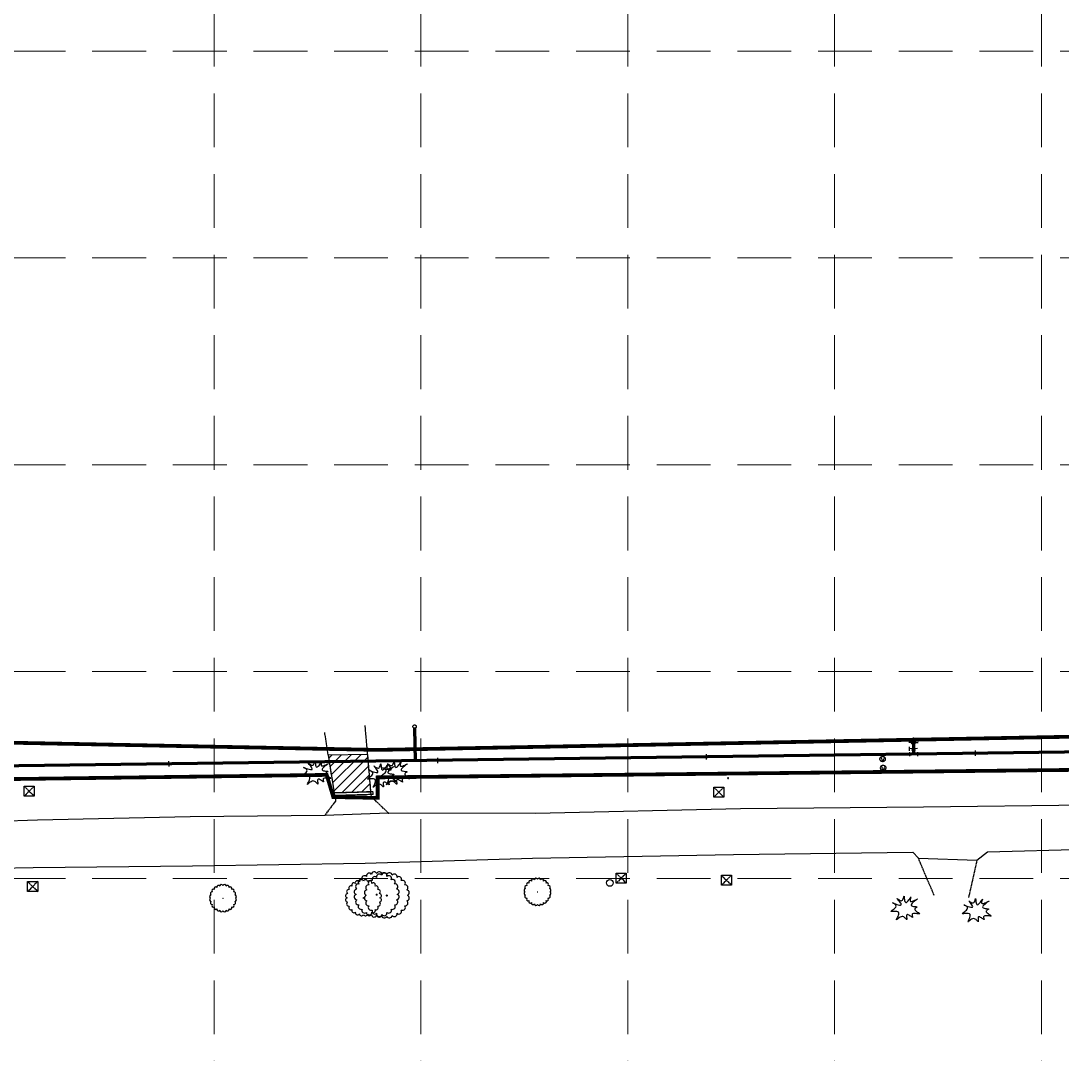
# Model space of a CAD drawing. Header units: inches. Extents: x 2601969 to 2606902, y 7033682 to 7036768.
# Drawn here: x 2606133.3 to 2606520.7, y 7035159.4 to 7035543.8 of the extents above; entities that cross this region are included whole.
import ezdxf

# ---------------------------------------------------------------- set-up
doc = ezdxf.new("R2010")
doc.units = ezdxf.units.IN
doc.header["$MEASUREMENT"] = 0
doc.linetypes.add('DASHED', pattern=[0.8, 0.75, -0.05])
doc.linetypes.add('HIDDEN', pattern=[0.375, 0.25, -0.125])
for name, color, linetype in [('EPVMT', 8, 'DASHED'), ('ETEL', 33, 'DASHED'), ('EWAT', 150, 'DASHED'), ('EXSTSEW', 5, 'DASHED'), ('GRID', 254, 'HIDDEN'), ('HATCH', 10, 'Continuous'), ('LIMITS OF DISTURBANCE', 1, 'HIDDEN'), ('MONUMENT', 142, 'Continuous'), ('PWAT', 4, 'Continuous'), ('TREE', 250, 'Continuous'), ('TREET', 250, 'Continuous')]:
    doc.layers.add(name, color=color, linetype=linetype)
doc.linetypes.add('ASPH-E', pattern='A,0.45,-0.05,0.9,[138,ltypeshp.shx,S=0.013,R=0,X=0,Y=0],0.45', length=1.85)

# ---------------------------------------------------------------- blocks, each defined once
blk = doc.blocks.new('treet')
at = {"layer": 'TREET', "const_width": 0.5}
blk.add_lwpolyline([(-0.25, 0, 1), (0.25, 0, 1)], format="xyb", close=True, dxfattribs=at)

msp = doc.modelspace()

# ---------------------------------------------------------------- linework, layer by layer
at = {"color": 4}
for p, q in [((2606465.34, 7035276.14), (2606465.34, 7035277.14)), ((2606464.59, 7035275.39), (2606463.59, 7035275.39)), ((2606463.88, 7035272.24), (2606463.86, 7035273.74)), ((2606466.87, 7035273.04), (2606463.87, 7035272.99)), ((2606466.09, 7035275.39), (2606467.09, 7035275.39)), ((2606288.44, 7035267.67), (2606288.41, 7035269.67)), ((2606388.43, 7035269), (2606388.4, 7035271)), ((2606463.88, 7035271.74), (2606463.91, 7035270.24)), ((2606466.12, 7035272.53), (2606464.62, 7035272.5)), ((2606466.88, 7035271.79), (2606466.91, 7035270.29)), ((2606488.42, 7035270.32), (2606488.39, 7035272.32)), ((2606188.45, 7035266.35), (2606188.42, 7035268.35))]:
    msp.add_line(p, q, dxfattribs=at)
for p, q in [((2606465.34, 7035276.14), (2606465.34, 7035277.14)), ((2606464.59, 7035275.39), (2606463.59, 7035275.39)), ((2606463.88, 7035272.24), (2606463.86, 7035273.74)), ((2606466.87, 7035273.04), (2606463.87, 7035272.99)), ((2606466.09, 7035275.39), (2606467.09, 7035275.39)), ((2606463.88, 7035271.74), (2606463.91, 7035270.24)), ((2606466.12, 7035272.53), (2606464.62, 7035272.5)), ((2606466.88, 7035271.79), (2606466.91, 7035270.29))]:
    msp.add_line(p, q)
at = {"color": 4, "const_width": 0.75}
msp.add_lwpolyline([(2606465.34, 7035275.02, 1), (2606465.34, 7035275.77, 1)], format="xyb", close=True, dxfattribs=at)
at = {"const_width": 0.75}
msp.add_lwpolyline([(2606465.34, 7035275.02, 1), (2606465.34, 7035275.77, 1)], format="xyb", close=True, dxfattribs=at)
at = {"color": 4}
msp.add_circle((2606465.34, 7035275.39), 0.75, dxfattribs=at)
msp.add_circle((2606465.34, 7035275.39), 0.75)
at = {"color": 4, "linetype": 'Continuous'}
msp.add_circle((2606352.43, 7035223.07, 583.13), 1.25, dxfattribs=at)
at = {"color": 4}
for p in [(2606270.08, 7035249.06, 582.52), (2606356.68, 7035224.85, 583.14)]:
    msp.add_point(p, dxfattribs=at)
at = {"layer": 'EPVMT', "color": 7}
for p, q in [((2606263.72, 7035255.2), (2606261.41, 7035281.65)), ((2606246.23, 7035279.07), (2606250.4, 7035253.54)), ((2606250.4, 7035253.54), (2606246.37, 7035248.23)), ((2606270.08, 7035249.06), (2606263.72, 7035255.2)), ((2606473.1, 7035218.37), (2606467.21, 7035232.26)), ((2606488.96, 7035231.5), (2606485.86, 7035217.71))]:
    msp.add_line(p, q, dxfattribs=at)
at = {"layer": 'EPVMT', "color": 7, "linetype": 'ASPH-E'}
for p, q in [((2606401.03, 7035250.7), (2606324.79, 7035248.87)), ((2606469.15, 7035251.3), (2606401.03, 7035250.7)), ((2606531.36, 7035252), (2606469.15, 7035251.3)), ((2606139.53, 7035246.41), (2606083.53, 7035244.44)), ((2606196.33, 7035247.63), (2606139.53, 7035246.41)), ((2606246.37, 7035248.23), (2606196.33, 7035247.63)), ((2606270.08, 7035249.06), (2606246.37, 7035248.23)), ((2606324.79, 7035248.87), (2606270.08, 7035249.06)), ((2606398.43, 7035233.71), (2606465.16, 7035234.49)), ((2606465.16, 7035234.49), (2606467.21, 7035232.26)), ((2606488.96, 7035231.5), (2606492.97, 7035234.66)), ((2606492.97, 7035234.66), (2606530.7, 7035235.67)), ((2606197.21, 7035229.39), (2606261.44, 7035230.49)), ((2606261.44, 7035230.49), (2606323.72, 7035232.26)), ((2606323.72, 7035232.26), (2606398.43, 7035233.71)), ((2606467.21, 7035232.26), (2606488.96, 7035231.5)), ((2606064.49, 7035227.71), (2606137.92, 7035228.8)), ((2606137.92, 7035228.8), (2606197.21, 7035229.39))]:
    msp.add_line(p, q, dxfattribs=at)
at = {"layer": 'EPVMT', "color": 7}
msp.add_point((2606270.08, 7035249.06, 582.52), dxfattribs=at)
at = {"layer": 'ETEL', "color": 252}
for p, q in [((2606134.56, 7035259.08, 578.87), (2606138.31, 7035255.33, 578.87)), ((2606138.31, 7035259.08, 578.87), (2606134.56, 7035255.33, 578.87)), ((2606391.1, 7035258.72, 584.02), (2606394.85, 7035254.97, 584.02)), ((2606394.85, 7035258.72, 584.02), (2606391.1, 7035254.97, 584.02)), ((2606354.8, 7035226.73, 583.14), (2606358.55, 7035222.98, 583.14)), ((2606358.55, 7035226.73, 583.14), (2606354.8, 7035222.98, 583.14)), ((2606135.86, 7035223.61, 578.04), (2606139.61, 7035219.86, 578.04)), ((2606139.61, 7035223.61, 578.04), (2606135.86, 7035219.86, 578.04)), ((2606393.91, 7035225.97, 584.33), (2606397.66, 7035222.22, 584.33)), ((2606397.66, 7035225.97, 584.33), (2606393.91, 7035222.22, 584.33))]:
    msp.add_line(p, q, dxfattribs=at)
for points, elevation in [([(2606134.56, 7035259.08), (2606138.31, 7035259.08), (2606138.31, 7035255.33), (2606134.56, 7035255.33)], 578.87), ([(2606391.1, 7035258.72), (2606394.85, 7035258.72), (2606394.85, 7035254.97), (2606391.1, 7035254.97)], 584.02), ([(2606354.8, 7035226.73), (2606358.55, 7035226.73), (2606358.55, 7035222.98), (2606354.8, 7035222.98)], 583.14), ([(2606135.86, 7035223.61), (2606139.61, 7035223.61), (2606139.61, 7035219.86), (2606135.86, 7035219.86)], 578.04), ([(2606393.91, 7035225.97), (2606397.66, 7035225.97), (2606397.66, 7035222.22), (2606393.91, 7035222.22)], 584.33)]:
    msp.add_lwpolyline(points, close=True, dxfattribs=dict(at, elevation=elevation))
msp.add_point((2606356.68, 7035224.85, 583.14), dxfattribs=at)
at = {"layer": 'EWAT', "color": 145}
for p, q in [((2606453.18, 7035269.9), (2606453.89, 7035268.19)), ((2606454.59, 7035269.9), (2606453.89, 7035268.19)), ((2606453.4, 7035266.6), (2606454.1, 7035264.9)), ((2606454.81, 7035266.6), (2606454.1, 7035264.9))]:
    msp.add_line(p, q, dxfattribs=at)
for centre, radius in [((2606279.79, 7035281.26, 581.62), 0.625), ((2606453.89, 7035269.19), 1), ((2606454.1, 7035265.9), 1)]:
    msp.add_circle(centre, radius, dxfattribs=at)
at = {"layer": 'EXSTSEW'}
for p, q in [((2606264.33, 7035256.99), (2606249.59, 7035256.55)), ((2606249.62, 7035255.55), (2606249.59, 7035256.55)), ((2606264.36, 7035255.99), (2606249.62, 7035255.55)), ((2606264.36, 7035255.99), (2606264.33, 7035256.99))]:
    msp.add_line(p, q, dxfattribs=at)
at = {"layer": 'GRID', "color": 252, "linetype": 'HIDDEN', "lineweight": 0, "ltscale": 80}
for p, q in [((2606205.21, 7036686.83), (2606205.21, 7033993.24)), ((2606282.16, 7036686.83), (2606282.16, 7033993.24)), ((2606359.11, 7036686.83), (2606359.11, 7033993.24)), ((2606436.06, 7036686.83), (2606436.06, 7033993.24)), ((2606513.01, 7036686.83), (2606513.01, 7033993.24)), ((2602049.91, 7035532.58), (2606820.81, 7035532.58)), ((2602049.91, 7035455.63), (2606820.81, 7035455.63)), ((2602049.91, 7035378.68), (2606820.81, 7035378.68)), ((2602049.91, 7035301.73), (2606820.81, 7035301.73)), ((2602049.91, 7035224.78), (2606820.81, 7035224.78))]:
    msp.add_line(p, q, dxfattribs=at)
at = {"layer": 'HATCH', "color": 7}
for p, q in [((2606262.35, 7035270.83), (2606247.61, 7035270.63)), ((2606247.61, 7035270.63), (2606249.91, 7035256.56)), ((2606247.81, 7035269.38), (2606249.08, 7035270.65)), ((2606248.31, 7035266.34), (2606252.66, 7035270.7)), ((2606248.8, 7035263.31), (2606256.25, 7035270.75)), ((2606249.3, 7035260.27), (2606259.83, 7035270.8)), ((2606249.8, 7035257.23), (2606262.44, 7035269.87)), ((2606263.56, 7035256.97), (2606262.35, 7035270.83)), ((2606252.75, 7035256.65), (2606262.72, 7035266.62)), ((2606256.39, 7035256.75), (2606263, 7035263.36)), ((2606260.04, 7035256.86), (2606263.29, 7035260.11)), ((2606249.91, 7035256.56), (2606263.56, 7035256.97))]:
    msp.add_line(p, q, dxfattribs=at)
at = {"layer": 'LIMITS OF DISTURBANCE', "color": 1, "ltscale": 30, "const_width": 1.4}
msp.add_lwpolyline([(2604753.65, 7035202.15), (2605423.71, 7035210.83), (2605423.32, 7035259.53), (2605427.66, 7035263.91), (2606015.01, 7035277.5), (2606266.13, 7035272.58), (2606709.14, 7035281), (2606729.64, 7035267.34), (2606266.05, 7035262.36), (2606266.05, 7035254.72), (2606249.55, 7035255.03), (2606247.11, 7035263.28), (2605855.74, 7035258.09), (2605852.99, 7035248.31), (2605835.57, 7035248.92), (2605834.04, 7035257.78), (2605431.31, 7035248.7), (2605431.31, 7035198.8), (2605130.52, 7035196.09)], dxfattribs=at)
at = {"layer": 'MONUMENT'}
for start, end in [(0, 180), (180, 0)]:
    msp.add_arc((2606396.39, 7035262.11, 584.22), 0.175, start, end, dxfattribs=at)
at = {"layer": 'PWAT', "color": 4, "lineweight": 200}
for p, q in [((2606279.8, 7035280.64, 581.62), (2606279.96, 7035268.56, 581.62)), ((2606719.48, 7035274.38), (2605426.92, 7035257.27)), ((2606465.34, 7035275.02), (2606465.4, 7035271.02))]:
    msp.add_line(p, q, dxfattribs=at)
at = {"layer": 'TREE'}
for points in [[(2606245.37, 7035268.31), (2606245.38, 7035268.29), (2606245.32, 7035268.15), (2606245.22, 7035267.91), (2606245.11, 7035267.62), (2606245.03, 7035267.31), (2606244.99, 7035267.01), (2606245.04, 7035266.78), (2606245.19, 7035266.63), (2606245.48, 7035266.61), (2606245.86, 7035266.69), (2606246.29, 7035266.84), (2606246.74, 7035267.03), (2606247.16, 7035267.22), (2606247.5, 7035267.38), (2606247.72, 7035267.49), (2606247.79, 7035267.51), (2606247.67, 7035267.41), (2606247.4, 7035267.22), (2606247.03, 7035266.96), (2606246.6, 7035266.64), (2606246.18, 7035266.3), (2606245.8, 7035265.95), (2606245.52, 7035265.63), (2606245.38, 7035265.35), (2606245.43, 7035265.13), (2606245.64, 7035264.97), (2606245.95, 7035264.85), (2606246.32, 7035264.77), (2606246.72, 7035264.71), (2606247.09, 7035264.67), (2606247.4, 7035264.64), (2606247.59, 7035264.59), (2606247.63, 7035264.54), (2606247.56, 7035264.46), (2606247.4, 7035264.37), (2606247.2, 7035264.25), (2606247, 7035264.12), (2606246.83, 7035263.96), (2606246.73, 7035263.79), (2606246.73, 7035263.58), (2606246.87, 7035263.36), (2606247.12, 7035263.12), (2606247.43, 7035262.88), (2606247.77, 7035262.65), (2606248.1, 7035262.43), (2606248.37, 7035262.25), (2606248.55, 7035262.1), (2606248.6, 7035262), (2606248.48, 7035261.96), (2606248.23, 7035261.96), (2606247.88, 7035261.99), (2606247.46, 7035262.03), (2606247.03, 7035262.07), (2606246.61, 7035262.08), (2606246.24, 7035262.06), (2606245.96, 7035261.98), (2606245.8, 7035261.83), (2606245.74, 7035261.64), (2606245.75, 7035261.42), (2606245.8, 7035261.2), (2606245.87, 7035260.99), (2606245.93, 7035260.82), (2606245.95, 7035260.71), (2606245.89, 7035260.68), (2606245.75, 7035260.75), (2606245.53, 7035260.89), (2606245.26, 7035261.08), (2606244.95, 7035261.29), (2606244.64, 7035261.48), (2606244.35, 7035261.64), (2606244.09, 7035261.72), (2606243.89, 7035261.71), (2606243.76, 7035261.59), (2606243.71, 7035261.37), (2606243.69, 7035261.08), (2606243.71, 7035260.77), (2606243.75, 7035260.46), (2606243.78, 7035260.19), (2606243.79, 7035259.99), (2606243.77, 7035259.88), (2606243.7, 7035259.9), (2606243.57, 7035260.02), (2606243.4, 7035260.2), (2606243.2, 7035260.42), (2606242.95, 7035260.64), (2606242.67, 7035260.84), (2606242.35, 7035260.97), (2606242.01, 7035261.01), (2606241.66, 7035260.93), (2606241.29, 7035260.76), (2606240.94, 7035260.53), (2606240.61, 7035260.28), (2606240.33, 7035260.05), (2606240.11, 7035259.86), (2606239.98, 7035259.76), (2606239.94, 7035259.78), (2606240, 7035259.94), (2606240.14, 7035260.22), (2606240.33, 7035260.59), (2606240.53, 7035261.01), (2606240.7, 7035261.45), (2606240.82, 7035261.88), (2606240.84, 7035262.26), (2606240.73, 7035262.56), (2606240.47, 7035262.76), (2606240.1, 7035262.86), (2606239.65, 7035262.9), (2606239.17, 7035262.89), (2606238.71, 7035262.86), (2606238.31, 7035262.83), (2606238.02, 7035262.83), (2606237.88, 7035262.87), (2606237.91, 7035262.98), (2606238.1, 7035263.15), (2606238.39, 7035263.36), (2606238.74, 7035263.62), (2606239.1, 7035263.9), (2606239.43, 7035264.2), (2606239.68, 7035264.5), (2606239.8, 7035264.81), (2606239.76, 7035265.09), (2606239.6, 7035265.36), (2606239.36, 7035265.6), (2606239.08, 7035265.8), (2606238.81, 7035265.96), (2606238.6, 7035266.06), (2606238.49, 7035266.1), (2606238.53, 7035266.08), (2606238.74, 7035265.99), (2606239.1, 7035265.84), (2606239.56, 7035265.67), (2606240.07, 7035265.5), (2606240.58, 7035265.36), (2606241.05, 7035265.26), (2606241.42, 7035265.24), (2606241.66, 7035265.32), (2606241.72, 7035265.51), (2606241.63, 7035265.79), (2606241.44, 7035266.14), (2606241.18, 7035266.51), (2606240.89, 7035266.87), (2606240.62, 7035267.2), (2606240.39, 7035267.46), (2606240.26, 7035267.61), (2606240.25, 7035267.64), (2606240.35, 7035267.57), (2606240.54, 7035267.43), (2606240.79, 7035267.26), (2606241.08, 7035267.09), (2606241.38, 7035266.95), (2606241.68, 7035266.87), (2606241.95, 7035266.9), (2606242.18, 7035267.04), (2606242.36, 7035267.28), (2606242.5, 7035267.58), (2606242.6, 7035267.89), (2606242.68, 7035268.18), (2606242.73, 7035268.41), (2606242.77, 7035268.55), (2606242.79, 7035268.55), (2606242.81, 7035268.38), (2606242.83, 7035268.09), (2606242.86, 7035267.72), (2606242.91, 7035267.31), (2606242.99, 7035266.9), (2606243.1, 7035266.55), (2606243.25, 7035266.3), (2606243.44, 7035266.2), (2606243.69, 7035266.26), (2606243.97, 7035266.48), (2606244.28, 7035266.79), (2606244.58, 7035267.17), (2606244.85, 7035267.55), (2606245.09, 7035267.89), (2606245.27, 7035268.16)], [(2606269.82, 7035267.21), (2606269.83, 7035267.2), (2606269.77, 7035267.05), (2606269.67, 7035266.82), (2606269.56, 7035266.52), (2606269.48, 7035266.21), (2606269.44, 7035265.92), (2606269.49, 7035265.68), (2606269.64, 7035265.54), (2606269.92, 7035265.52), (2606270.31, 7035265.6), (2606270.74, 7035265.74), (2606271.19, 7035265.93), (2606271.6, 7035266.12), (2606271.95, 7035266.28), (2606272.17, 7035266.39), (2606272.24, 7035266.41), (2606272.12, 7035266.32), (2606271.85, 7035266.12), (2606271.48, 7035265.86), (2606271.05, 7035265.54), (2606270.63, 7035265.2), (2606270.25, 7035264.86), (2606269.97, 7035264.53), (2606269.83, 7035264.25), (2606269.88, 7035264.03), (2606270.09, 7035263.87), (2606270.4, 7035263.75), (2606270.77, 7035263.67), (2606271.17, 7035263.62), (2606271.54, 7035263.58), (2606271.85, 7035263.54), (2606272.04, 7035263.5), (2606272.08, 7035263.44), (2606272.01, 7035263.36), (2606271.85, 7035263.27), (2606271.65, 7035263.16), (2606271.45, 7035263.02), (2606271.28, 7035262.87), (2606271.17, 7035262.69), (2606271.18, 7035262.49), (2606271.32, 7035262.26), (2606271.57, 7035262.03), (2606271.88, 7035261.79), (2606272.22, 7035261.55), (2606272.55, 7035261.34), (2606272.82, 7035261.15), (2606273, 7035261), (2606273.05, 7035260.9), (2606272.93, 7035260.86), (2606272.68, 7035260.86), (2606272.33, 7035260.89), (2606271.91, 7035260.93), (2606271.48, 7035260.97), (2606271.06, 7035260.98), (2606270.69, 7035260.96), (2606270.41, 7035260.88), (2606270.25, 7035260.74), (2606270.19, 7035260.54), (2606270.2, 7035260.33), (2606270.25, 7035260.1), (2606270.32, 7035259.89), (2606270.38, 7035259.72), (2606270.39, 7035259.61), (2606270.34, 7035259.59), (2606270.2, 7035259.65), (2606269.98, 7035259.8), (2606269.71, 7035259.98), (2606269.4, 7035260.19), (2606269.09, 7035260.39), (2606268.8, 7035260.54), (2606268.54, 7035260.63), (2606268.34, 7035260.62), (2606268.21, 7035260.49), (2606268.15, 7035260.27), (2606268.14, 7035259.99), (2606268.16, 7035259.68), (2606268.2, 7035259.37), (2606268.23, 7035259.09), (2606268.24, 7035258.89), (2606268.22, 7035258.79), (2606268.14, 7035258.8), (2606268.02, 7035258.92), (2606267.85, 7035259.1), (2606267.64, 7035259.33), (2606267.4, 7035259.55), (2606267.11, 7035259.74), (2606266.8, 7035259.87), (2606266.46, 7035259.91), (2606266.1, 7035259.83), (2606265.74, 7035259.66), (2606265.39, 7035259.43), (2606265.06, 7035259.18), (2606264.78, 7035258.95), (2606264.56, 7035258.76), (2606264.43, 7035258.66), (2606264.38, 7035258.68), (2606264.45, 7035258.84), (2606264.59, 7035259.12), (2606264.78, 7035259.49), (2606264.98, 7035259.91), (2606265.15, 7035260.35), (2606265.26, 7035260.78), (2606265.29, 7035261.16), (2606265.18, 7035261.47), (2606264.92, 7035261.66), (2606264.55, 7035261.77), (2606264.1, 7035261.8), (2606263.62, 7035261.8), (2606263.16, 7035261.77), (2606262.76, 7035261.74), (2606262.47, 7035261.73), (2606262.33, 7035261.78), (2606262.36, 7035261.88), (2606262.55, 7035262.05), (2606262.84, 7035262.26), (2606263.19, 7035262.52), (2606263.55, 7035262.8), (2606263.88, 7035263.1), (2606264.13, 7035263.41), (2606264.25, 7035263.71), (2606264.21, 7035264), (2606264.05, 7035264.27), (2606263.81, 7035264.5), (2606263.53, 7035264.7), (2606263.26, 7035264.86), (2606263.05, 7035264.96), (2606262.94, 7035265.01), (2606262.98, 7035264.98), (2606263.19, 7035264.89), (2606263.55, 7035264.75), (2606264.01, 7035264.58), (2606264.52, 7035264.41), (2606265.03, 7035264.26), (2606265.5, 7035264.16), (2606265.87, 7035264.14), (2606266.11, 7035264.22), (2606266.17, 7035264.41), (2606266.08, 7035264.7), (2606265.89, 7035265.04), (2606265.63, 7035265.41), (2606265.34, 7035265.78), (2606265.06, 7035266.1), (2606264.84, 7035266.36), (2606264.71, 7035266.52), (2606264.7, 7035266.55), (2606264.8, 7035266.48), (2606264.99, 7035266.34), (2606265.24, 7035266.17), (2606265.52, 7035265.99), (2606265.83, 7035265.85), (2606266.13, 7035265.78), (2606266.4, 7035265.8), (2606266.63, 7035265.94), (2606266.81, 7035266.18), (2606266.95, 7035266.48), (2606267.05, 7035266.79), (2606267.13, 7035267.08), (2606267.18, 7035267.32), (2606267.21, 7035267.45), (2606267.24, 7035267.45), (2606267.26, 7035267.29), (2606267.28, 7035267), (2606267.31, 7035266.62), (2606267.36, 7035266.21), (2606267.44, 7035265.81), (2606267.55, 7035265.46), (2606267.69, 7035265.2), (2606267.89, 7035265.1), (2606268.14, 7035265.17), (2606268.42, 7035265.38), (2606268.72, 7035265.7), (2606269.02, 7035266.07), (2606269.3, 7035266.45), (2606269.54, 7035266.8), (2606269.72, 7035267.07)], [(2606274.78, 7035268.19), (2606274.79, 7035268.18), (2606274.73, 7035268.04), (2606274.64, 7035267.8), (2606274.53, 7035267.5), (2606274.44, 7035267.19), (2606274.41, 7035266.9), (2606274.45, 7035266.66), (2606274.61, 7035266.52), (2606274.89, 7035266.5), (2606275.27, 7035266.58), (2606275.71, 7035266.72), (2606276.15, 7035266.91), (2606276.57, 7035267.1), (2606276.91, 7035267.27), (2606277.14, 7035267.37), (2606277.21, 7035267.39), (2606277.09, 7035267.3), (2606276.82, 7035267.11), (2606276.44, 7035266.84), (2606276.02, 7035266.53), (2606275.59, 7035266.18), (2606275.21, 7035265.84), (2606274.93, 7035265.51), (2606274.8, 7035265.23), (2606274.85, 7035265.01), (2606275.05, 7035264.85), (2606275.36, 7035264.73), (2606275.74, 7035264.65), (2606276.14, 7035264.6), (2606276.51, 7035264.56), (2606276.81, 7035264.52), (2606277, 7035264.48), (2606277.05, 7035264.42), (2606276.97, 7035264.35), (2606276.82, 7035264.25), (2606276.62, 7035264.14), (2606276.42, 7035264), (2606276.24, 7035263.85), (2606276.14, 7035263.67), (2606276.15, 7035263.47), (2606276.29, 7035263.25), (2606276.54, 7035263.01), (2606276.85, 7035262.77), (2606277.19, 7035262.53), (2606277.52, 7035262.32), (2606277.79, 7035262.13), (2606277.97, 7035261.98), (2606278.01, 7035261.89), (2606277.9, 7035261.84), (2606277.64, 7035261.85), (2606277.29, 7035261.88), (2606276.88, 7035261.92), (2606276.44, 7035261.95), (2606276.02, 7035261.96), (2606275.66, 7035261.94), (2606275.38, 7035261.86), (2606275.22, 7035261.72), (2606275.16, 7035261.53), (2606275.17, 7035261.31), (2606275.22, 7035261.08), (2606275.29, 7035260.87), (2606275.35, 7035260.7), (2606275.36, 7035260.6), (2606275.31, 7035260.57), (2606275.16, 7035260.64), (2606274.94, 7035260.78), (2606274.67, 7035260.97), (2606274.37, 7035261.17), (2606274.06, 7035261.37), (2606273.76, 7035261.52), (2606273.5, 7035261.61), (2606273.3, 7035261.6), (2606273.18, 7035261.47), (2606273.12, 7035261.25), (2606273.11, 7035260.97), (2606273.13, 7035260.66), (2606273.16, 7035260.35), (2606273.2, 7035260.08), (2606273.21, 7035259.87), (2606273.18, 7035259.77), (2606273.11, 7035259.78), (2606272.99, 7035259.9), (2606272.82, 7035260.09), (2606272.61, 7035260.31), (2606272.36, 7035260.53), (2606272.08, 7035260.72), (2606271.77, 7035260.85), (2606271.43, 7035260.89), (2606271.07, 7035260.81), (2606270.71, 7035260.64), (2606270.35, 7035260.41), (2606270.03, 7035260.17), (2606269.75, 7035259.93), (2606269.53, 7035259.75), (2606269.39, 7035259.64), (2606269.35, 7035259.66), (2606269.42, 7035259.82), (2606269.56, 7035260.1), (2606269.75, 7035260.47), (2606269.94, 7035260.89), (2606270.12, 7035261.34), (2606270.23, 7035261.76), (2606270.25, 7035262.15), (2606270.14, 7035262.45), (2606269.89, 7035262.64), (2606269.51, 7035262.75), (2606269.06, 7035262.79), (2606268.59, 7035262.78), (2606268.13, 7035262.75), (2606267.73, 7035262.72), (2606267.43, 7035262.71), (2606267.29, 7035262.76), (2606267.33, 7035262.86), (2606267.52, 7035263.03), (2606267.81, 7035263.25), (2606268.16, 7035263.5), (2606268.52, 7035263.78), (2606268.85, 7035264.08), (2606269.09, 7035264.39), (2606269.22, 7035264.69), (2606269.18, 7035264.98), (2606269.02, 7035265.25), (2606268.77, 7035265.48), (2606268.5, 7035265.69), (2606268.23, 7035265.84), (2606268.02, 7035265.95), (2606267.91, 7035265.99), (2606267.94, 7035265.96), (2606268.16, 7035265.87), (2606268.52, 7035265.73), (2606268.98, 7035265.56), (2606269.49, 7035265.39), (2606270, 7035265.24), (2606270.46, 7035265.15), (2606270.84, 7035265.12), (2606271.07, 7035265.2), (2606271.13, 7035265.39), (2606271.05, 7035265.68), (2606270.86, 7035266.02), (2606270.59, 7035266.39), (2606270.31, 7035266.76), (2606270.03, 7035267.08), (2606269.81, 7035267.34), (2606269.68, 7035267.5), (2606269.67, 7035267.53), (2606269.77, 7035267.46), (2606269.95, 7035267.32), (2606270.2, 7035267.15), (2606270.49, 7035266.97), (2606270.8, 7035266.83), (2606271.1, 7035266.76), (2606271.37, 7035266.78), (2606271.59, 7035266.93), (2606271.77, 7035267.17), (2606271.91, 7035267.46), (2606272.02, 7035267.77), (2606272.09, 7035268.07), (2606272.14, 7035268.3), (2606272.18, 7035268.43), (2606272.21, 7035268.43), (2606272.23, 7035268.27), (2606272.25, 7035267.98), (2606272.28, 7035267.6), (2606272.33, 7035267.19), (2606272.4, 7035266.79), (2606272.51, 7035266.44), (2606272.66, 7035266.19), (2606272.86, 7035266.08), (2606273.11, 7035266.15), (2606273.39, 7035266.36), (2606273.69, 7035266.68), (2606273.99, 7035267.05), (2606274.27, 7035267.43), (2606274.51, 7035267.78), (2606274.69, 7035268.05)], [(2606464.47, 7035217.9), (2606464.48, 7035217.89), (2606464.42, 7035217.75), (2606464.32, 7035217.51), (2606464.22, 7035217.21), (2606464.13, 7035216.9), (2606464.09, 7035216.61), (2606464.14, 7035216.37), (2606464.29, 7035216.23), (2606464.58, 7035216.21), (2606464.96, 7035216.29), (2606465.39, 7035216.43), (2606465.84, 7035216.62), (2606466.26, 7035216.81), (2606466.6, 7035216.98), (2606466.83, 7035217.08), (2606466.89, 7035217.1), (2606466.78, 7035217.01), (2606466.5, 7035216.82), (2606466.13, 7035216.55), (2606465.71, 7035216.24), (2606465.28, 7035215.89), (2606464.9, 7035215.55), (2606464.62, 7035215.22), (2606464.49, 7035214.94), (2606464.54, 7035214.72), (2606464.74, 7035214.56), (2606465.05, 7035214.44), (2606465.43, 7035214.36), (2606465.82, 7035214.31), (2606466.2, 7035214.27), (2606466.5, 7035214.23), (2606466.69, 7035214.19), (2606466.74, 7035214.13), (2606466.66, 7035214.06), (2606466.51, 7035213.96), (2606466.31, 7035213.85), (2606466.1, 7035213.71), (2606465.93, 7035213.56), (2606465.83, 7035213.38), (2606465.83, 7035213.18), (2606465.98, 7035212.96), (2606466.22, 7035212.72), (2606466.54, 7035212.48), (2606466.88, 7035212.24), (2606467.2, 7035212.03), (2606467.48, 7035211.84), (2606467.66, 7035211.69), (2606467.7, 7035211.6), (2606467.58, 7035211.55), (2606467.33, 7035211.56), (2606466.98, 7035211.59), (2606466.57, 7035211.63), (2606466.13, 7035211.66), (2606465.71, 7035211.67), (2606465.34, 7035211.65), (2606465.06, 7035211.57), (2606464.9, 7035211.43), (2606464.84, 7035211.24), (2606464.85, 7035211.02), (2606464.91, 7035210.79), (2606464.98, 7035210.58), (2606465.03, 7035210.41), (2606465.05, 7035210.31), (2606464.99, 7035210.28), (2606464.85, 7035210.34), (2606464.63, 7035210.49), (2606464.36, 7035210.68), (2606464.06, 7035210.88), (2606463.75, 7035211.08), (2606463.45, 7035211.23), (2606463.19, 7035211.32), (2606462.99, 7035211.31), (2606462.87, 7035211.18), (2606462.81, 7035210.96), (2606462.8, 7035210.68), (2606462.82, 7035210.37), (2606462.85, 7035210.06), (2606462.88, 7035209.79), (2606462.89, 7035209.58), (2606462.87, 7035209.48), (2606462.8, 7035209.49), (2606462.68, 7035209.61), (2606462.51, 7035209.8), (2606462.3, 7035210.02), (2606462.05, 7035210.24), (2606461.77, 7035210.43), (2606461.46, 7035210.56), (2606461.12, 7035210.6), (2606460.76, 7035210.52), (2606460.39, 7035210.35), (2606460.04, 7035210.12), (2606459.71, 7035209.88), (2606459.43, 7035209.64), (2606459.22, 7035209.46), (2606459.08, 7035209.35), (2606459.04, 7035209.37), (2606459.1, 7035209.53), (2606459.25, 7035209.81), (2606459.43, 7035210.18), (2606459.63, 7035210.6), (2606459.8, 7035211.05), (2606459.92, 7035211.47), (2606459.94, 7035211.86), (2606459.83, 7035212.16), (2606459.57, 7035212.35), (2606459.2, 7035212.46), (2606458.75, 7035212.5), (2606458.27, 7035212.49), (2606457.81, 7035212.46), (2606457.41, 7035212.43), (2606457.12, 7035212.42), (2606456.98, 7035212.47), (2606457.02, 7035212.57), (2606457.21, 7035212.74), (2606457.5, 7035212.96), (2606457.85, 7035213.21), (2606458.21, 7035213.49), (2606458.53, 7035213.79), (2606458.78, 7035214.1), (2606458.9, 7035214.4), (2606458.87, 7035214.69), (2606458.7, 7035214.96), (2606458.46, 7035215.19), (2606458.18, 7035215.4), (2606457.91, 7035215.55), (2606457.7, 7035215.66), (2606457.59, 7035215.7), (2606457.63, 7035215.67), (2606457.85, 7035215.58), (2606458.21, 7035215.44), (2606458.66, 7035215.27), (2606459.17, 7035215.1), (2606459.68, 7035214.95), (2606460.15, 7035214.86), (2606460.52, 7035214.83), (2606460.76, 7035214.91), (2606460.82, 7035215.1), (2606460.74, 7035215.39), (2606460.54, 7035215.73), (2606460.28, 7035216.1), (2606459.99, 7035216.47), (2606459.72, 7035216.79), (2606459.49, 7035217.05), (2606459.36, 7035217.21), (2606459.35, 7035217.24), (2606459.45, 7035217.17), (2606459.64, 7035217.03), (2606459.89, 7035216.86), (2606460.18, 7035216.68), (2606460.48, 7035216.54), (2606460.78, 7035216.47), (2606461.06, 7035216.49), (2606461.28, 7035216.64), (2606461.46, 7035216.88), (2606461.6, 7035217.17), (2606461.7, 7035217.48), (2606461.78, 7035217.78), (2606461.83, 7035218.01), (2606461.87, 7035218.14), (2606461.89, 7035218.14), (2606461.91, 7035217.98), (2606461.93, 7035217.69), (2606461.97, 7035217.31), (2606462.02, 7035216.9), (2606462.09, 7035216.5), (2606462.2, 7035216.15), (2606462.35, 7035215.9), (2606462.54, 7035215.79), (2606462.79, 7035215.86), (2606463.08, 7035216.07), (2606463.38, 7035216.39), (2606463.68, 7035216.76), (2606463.96, 7035217.14), (2606464.19, 7035217.49), (2606464.37, 7035217.76)], [(2606491.06, 7035217.1), (2606491.07, 7035217.09), (2606491.01, 7035216.94), (2606490.91, 7035216.7), (2606490.8, 7035216.41), (2606490.72, 7035216.1), (2606490.68, 7035215.81), (2606490.72, 7035215.57), (2606490.88, 7035215.43), (2606491.16, 7035215.41), (2606491.54, 7035215.48), (2606491.98, 7035215.63), (2606492.43, 7035215.82), (2606492.84, 7035216.01), (2606493.19, 7035216.17), (2606493.41, 7035216.28), (2606493.48, 7035216.3), (2606493.36, 7035216.2), (2606493.09, 7035216.01), (2606492.72, 7035215.75), (2606492.29, 7035215.43), (2606491.87, 7035215.09), (2606491.49, 7035214.75), (2606491.21, 7035214.42), (2606491.07, 7035214.14), (2606491.12, 7035213.92), (2606491.32, 7035213.76), (2606491.64, 7035213.64), (2606492.01, 7035213.56), (2606492.41, 7035213.51), (2606492.78, 7035213.46), (2606493.09, 7035213.43), (2606493.28, 7035213.39), (2606493.32, 7035213.33), (2606493.25, 7035213.25), (2606493.09, 7035213.16), (2606492.89, 7035213.05), (2606492.69, 7035212.91), (2606492.52, 7035212.76), (2606492.41, 7035212.58), (2606492.42, 7035212.38), (2606492.56, 7035212.15), (2606492.81, 7035211.92), (2606493.12, 7035211.67), (2606493.46, 7035211.44), (2606493.79, 7035211.23), (2606494.06, 7035211.04), (2606494.24, 7035210.89), (2606494.29, 7035210.79), (2606494.17, 7035210.75), (2606493.92, 7035210.75), (2606493.57, 7035210.78), (2606493.15, 7035210.82), (2606492.72, 7035210.86), (2606492.3, 7035210.87), (2606491.93, 7035210.85), (2606491.65, 7035210.77), (2606491.49, 7035210.63), (2606491.43, 7035210.43), (2606491.44, 7035210.21), (2606491.49, 7035209.99), (2606491.56, 7035209.78), (2606491.62, 7035209.61), (2606491.63, 7035209.5), (2606491.58, 7035209.47), (2606491.44, 7035209.54), (2606491.22, 7035209.68), (2606490.94, 7035209.87), (2606490.64, 7035210.08), (2606490.33, 7035210.27), (2606490.04, 7035210.43), (2606489.78, 7035210.52), (2606489.58, 7035210.51), (2606489.45, 7035210.38), (2606489.39, 7035210.16), (2606489.38, 7035209.88), (2606489.4, 7035209.56), (2606489.44, 7035209.26), (2606489.47, 7035208.98), (2606489.48, 7035208.78), (2606489.46, 7035208.67), (2606489.38, 7035208.69), (2606489.26, 7035208.81), (2606489.09, 7035208.99), (2606488.88, 7035209.21), (2606488.64, 7035209.44), (2606488.35, 7035209.63), (2606488.04, 7035209.76), (2606487.7, 7035209.8), (2606487.34, 7035209.72), (2606486.98, 7035209.55), (2606486.63, 7035209.32), (2606486.3, 7035209.07), (2606486.02, 7035208.84), (2606485.8, 7035208.65), (2606485.67, 7035208.55), (2606485.62, 7035208.57), (2606485.69, 7035208.73), (2606485.83, 7035209.01), (2606486.02, 7035209.38), (2606486.22, 7035209.8), (2606486.39, 7035210.24), (2606486.5, 7035210.67), (2606486.52, 7035211.05), (2606486.42, 7035211.35), (2606486.16, 7035211.55), (2606485.78, 7035211.66), (2606485.34, 7035211.69), (2606484.86, 7035211.69), (2606484.4, 7035211.66), (2606484, 7035211.63), (2606483.71, 7035211.62), (2606483.56, 7035211.66), (2606483.6, 7035211.77), (2606483.79, 7035211.94), (2606484.08, 7035212.15), (2606484.43, 7035212.41), (2606484.79, 7035212.69), (2606485.12, 7035212.99), (2606485.37, 7035213.3), (2606485.49, 7035213.6), (2606485.45, 7035213.89), (2606485.29, 7035214.15), (2606485.05, 7035214.39), (2606484.77, 7035214.59), (2606484.5, 7035214.75), (2606484.29, 7035214.85), (2606484.18, 7035214.9), (2606484.22, 7035214.87), (2606484.43, 7035214.78), (2606484.79, 7035214.63), (2606485.25, 7035214.47), (2606485.76, 7035214.3), (2606486.27, 7035214.15), (2606486.74, 7035214.05), (2606487.11, 7035214.03), (2606487.34, 7035214.11), (2606487.41, 7035214.3), (2606487.32, 7035214.59), (2606487.13, 7035214.93), (2606486.87, 7035215.3), (2606486.58, 7035215.66), (2606486.3, 7035215.99), (2606486.08, 7035216.25), (2606485.95, 7035216.4), (2606485.94, 7035216.44), (2606486.04, 7035216.36), (2606486.23, 7035216.23), (2606486.47, 7035216.05), (2606486.76, 7035215.88), (2606487.07, 7035215.74), (2606487.37, 7035215.66), (2606487.64, 7035215.69), (2606487.87, 7035215.83), (2606488.05, 7035216.07), (2606488.18, 7035216.37), (2606488.29, 7035216.68), (2606488.36, 7035216.97), (2606488.42, 7035217.21), (2606488.45, 7035217.34), (2606488.48, 7035217.34), (2606488.5, 7035217.18), (2606488.52, 7035216.89), (2606488.55, 7035216.51), (2606488.6, 7035216.1), (2606488.68, 7035215.7), (2606488.79, 7035215.35), (2606488.93, 7035215.09), (2606489.13, 7035214.99), (2606489.38, 7035215.06), (2606489.66, 7035215.27), (2606489.96, 7035215.59), (2606490.26, 7035215.96), (2606490.54, 7035216.34), (2606490.78, 7035216.69), (2606490.96, 7035216.95)]]:
    msp.add_lwpolyline(points, close=True, dxfattribs=at)
for points, elevation in [([(2606273.37, 7035218.82, 0.836526), (2606273.11, 7035220.82, 0.836526), (2606272.34, 7035222.68, 0.836526), (2606271.11, 7035224.28, 0.836526), (2606269.51, 7035225.51, 0.836526), (2606267.65, 7035226.28, 0.832239), (2606265.71, 7035226.59, 0.832239), (2606263.78, 7035226.28, 0.836526), (2606261.92, 7035225.51, 0.836526), (2606260.32, 7035224.28, 0.836526), (2606259.09, 7035222.68, 0.836526), (2606258.32, 7035220.82, 0.836526), (2606258.06, 7035218.82, 0.836526), (2606258.32, 7035216.82, 0.836526), (2606259.09, 7035214.96, 0.836526), (2606260.32, 7035213.36, 0.836526), (2606261.92, 7035212.13, 0.836526), (2606263.78, 7035211.36, 0.832239), (2606265.71, 7035211.05, 0.832239), (2606267.65, 7035211.36, 0.836526), (2606269.51, 7035212.13, 0.836526), (2606271.11, 7035213.36, 0.836526), (2606272.34, 7035214.96, 0.836526), (2606273.11, 7035216.82, 0.836526)], 580.65), ([(2606277.13, 7035218.47, 0.836526), (2606276.87, 7035220.47, 0.836526), (2606276.1, 7035222.33, 0.836526), (2606274.87, 7035223.93, 0.836526), (2606273.27, 7035225.16, 0.836526), (2606271.41, 7035225.93, 0.832239), (2606269.48, 7035226.25, 0.832239), (2606267.54, 7035225.93, 0.836526), (2606265.68, 7035225.16, 0.836526), (2606264.08, 7035223.93, 0.836526), (2606262.85, 7035222.33, 0.836526), (2606262.08, 7035220.47, 0.836526), (2606261.82, 7035218.47, 0.836526), (2606262.08, 7035216.47, 0.836526), (2606262.85, 7035214.61, 0.836526), (2606264.08, 7035213.01, 0.836526), (2606265.68, 7035211.79, 0.836526), (2606267.54, 7035211.01, 0.832239), (2606269.48, 7035210.7, 0.832239), (2606271.41, 7035211.01, 0.836526), (2606273.27, 7035211.79, 0.836526), (2606274.87, 7035213.01, 0.836526), (2606276.1, 7035214.61, 0.836526), (2606276.87, 7035216.47, 0.836526)], 580.82), ([(2606266.93, 7035217.55, 0.836526), (2606266.72, 7035219.15, 0.836526), (2606266.1, 7035220.64, 0.836526), (2606265.12, 7035221.92, 0.836526), (2606263.84, 7035222.9, 0.836526), (2606262.35, 7035223.52, 0.832239), (2606260.81, 7035223.77, 0.832239), (2606259.26, 7035223.52, 0.836526), (2606257.77, 7035222.9, 0.836526), (2606256.49, 7035221.92, 0.836526), (2606255.51, 7035220.64, 0.836526), (2606254.89, 7035219.15, 0.836526), (2606254.68, 7035217.55, 0.836526), (2606254.89, 7035215.95, 0.836526), (2606255.51, 7035214.46, 0.836526), (2606256.49, 7035213.18, 0.836526), (2606257.77, 7035212.2, 0.836526), (2606259.26, 7035211.59, 0.832239), (2606260.81, 7035211.34, 0.832239), (2606262.35, 7035211.59, 0.836526), (2606263.84, 7035212.2, 0.836526), (2606265.12, 7035213.18, 0.836526), (2606266.1, 7035214.46, 0.836526), (2606266.72, 7035215.95, 0.836526)], 580.65), ([(2606330.12, 7035219.77, 0.836526), (2606329.96, 7035220.97, 0.836526), (2606329.5, 7035222.09, 0.836526), (2606328.76, 7035223.05, 0.836526), (2606327.8, 7035223.78, 0.836526), (2606326.68, 7035224.24, 0.832239), (2606325.52, 7035224.43, 0.832239), (2606324.36, 7035224.24, 0.836526), (2606323.25, 7035223.78, 0.836526), (2606322.29, 7035223.05, 0.836526), (2606321.55, 7035222.09, 0.836526), (2606321.09, 7035220.97, 0.836526), (2606320.93, 7035219.77, 0.836526), (2606321.09, 7035218.57, 0.836526), (2606321.55, 7035217.45, 0.836526), (2606322.29, 7035216.49, 0.836526), (2606323.25, 7035215.76, 0.836526), (2606324.36, 7035215.29, 0.832239), (2606325.52, 7035215.11, 0.832239), (2606326.68, 7035215.29, 0.836526), (2606327.8, 7035215.76, 0.836526), (2606328.76, 7035216.49, 0.836526), (2606329.5, 7035217.45, 0.836526), (2606329.96, 7035218.57, 0.836526)], 582.16)]:
    msp.add_lwpolyline(points, format="xyb", close=True, dxfattribs=dict(at, elevation=elevation))
for centre, major_axis, start_param, end_param in [((2606207.97, 7035221.88, 580.11), (0.422, 0.422), 5.840943, 8.61731), ((2606209.09, 7035221.88, 580.11), (-0.422, 0.422), 3.94906, 6.725428), ((2606204.12, 7035218, 580.11), (-0.435, 0.435), -0.738741, 2.047738), ((2606204.43, 7035219.13, 580.11), (0.435, 0.435), 0.570256, 3.356735), ((2606205.01, 7035220.15, 580.11), (-0.435, 0.435), -1.26234, 1.524139), ((2606205.84, 7035220.98, 580.11), (-0.435, 0.435), -1.524139, 1.26234), ((2606206.85, 7035221.56, 580.11), (-0.435, 0.435), 4.497247, 7.283726), ((2606210.21, 7035221.56, 580.11), (0.435, 0.435), 5.282645, 8.069124), ((2606211.22, 7035220.98, 580.11), (0.435, 0.435), 5.020846, 7.807324), ((2606212.05, 7035220.15, 580.11), (0.435, 0.435), 4.759046, 7.545525), ((2606212.64, 7035219.13, 580.11), (-0.435, 0.435), 2.926451, 5.712929), ((2606212.94, 7035218, 580.11), (0.435, 0.435), 4.235447, 7.021926), ((2606204.12, 7035216.83, 580.11), (0.435, 0.435), 1.093855, 3.880334), ((2606204.43, 7035215.7, 580.11), (-0.435, 0.435), -0.215142, 2.571337), ((2606205.01, 7035214.69, 580.11), (-0.435, 0.435), 0.046657, 2.833136), ((2606212.05, 7035214.69, 580.11), (0.435, 0.435), 3.450049, 6.236528), ((2606212.64, 7035215.7, 580.11), (0.435, 0.435), 3.711849, 6.498327), ((2606212.94, 7035216.83, 580.11), (-0.435, 0.435), 2.402852, 5.18933), ((2606205.84, 7035213.86, 580.11), (0.435, 0.435), 1.879253, 4.665732), ((2606206.85, 7035213.27, 580.11), (0.435, 0.435), 2.141052, 4.927531), ((2606207.97, 7035212.96, 580.11), (-0.422, 0.422), 0.807468, 3.583835), ((2606209.09, 7035212.96, 580.11), (0.422, 0.422), 2.69935, 5.475718), ((2606210.21, 7035213.27, 580.11), (-0.435, 0.435), 1.355654, 4.142133), ((2606211.22, 7035213.86, 580.11), (-0.435, 0.435), 1.617454, 4.403932)]:
    msp.add_ellipse(centre, major_axis=major_axis, ratio=1, start_param=start_param, end_param=end_param, dxfattribs=at)

# ---------------------------------------------------------------- block references
at = {"layer": 'TREET'}
for p, xscale, yscale, zscale in [((2606265.71, 7035218.73, 580.65), 0.8330000001005828, 0.8329999996349216, 0.83299999999997), ((2606269.48, 7035218.38, 580.82), 0.8330000001005828, 0.8329999996349216, 0.83299999999997), ((2606325.52, 7035219.72, 582.16), 0.4997999998740852, 0.4998000003397465, 0.4998000000000502), ((2606208.53, 7035217.36, 580.11), 0.4997999998740852, 0.4998000003397465, 1.2495), ((2606260.81, 7035217.48, 580.65), 0.666399999987334, 0.6664000004529953, 0.6663999999999533)]:
    msp.add_blockref('treet', p, dxfattribs=dict(at, xscale=xscale, yscale=yscale, zscale=zscale))

doc.saveas('drawing.dxf')
